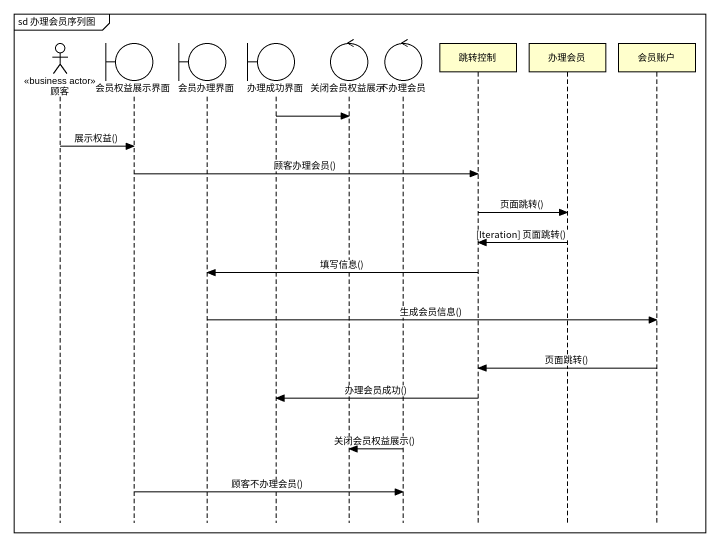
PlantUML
@startuml
mainframe sd 办理会员序列图
hide footbox
actor 顾客 <<business actor>>
boundary 会员权益展示界面
boundary 会员办理界面
boundary 办理成功界面
control 关闭会员权益展示
control 不办理会员
participant 跳转控制
participant 办理会员
participant 会员账户

办理成功界面 -> 关闭会员权益展示
顾客 -> 会员权益展示界面 : 展示权益()
会员权益展示界面 -> 跳转控制 : 顾客办理会员()
跳转控制 -> 办理会员 : 页面跳转()
办理会员 -> 跳转控制 : [Iteration] 页面跳转()
跳转控制 -> 会员办理界面 : 填写信息()
会员办理界面 -> 会员账户 : 生成会员信息()
会员账户 -> 跳转控制 : 页面跳转()
跳转控制 -> 办理成功界面 : 办理会员成功()
不办理会员 -> 关闭会员权益展示 : 关闭会员权益展示()
会员权益展示界面 -> 不办理会员 : 顾客不办理会员()
@enduml
